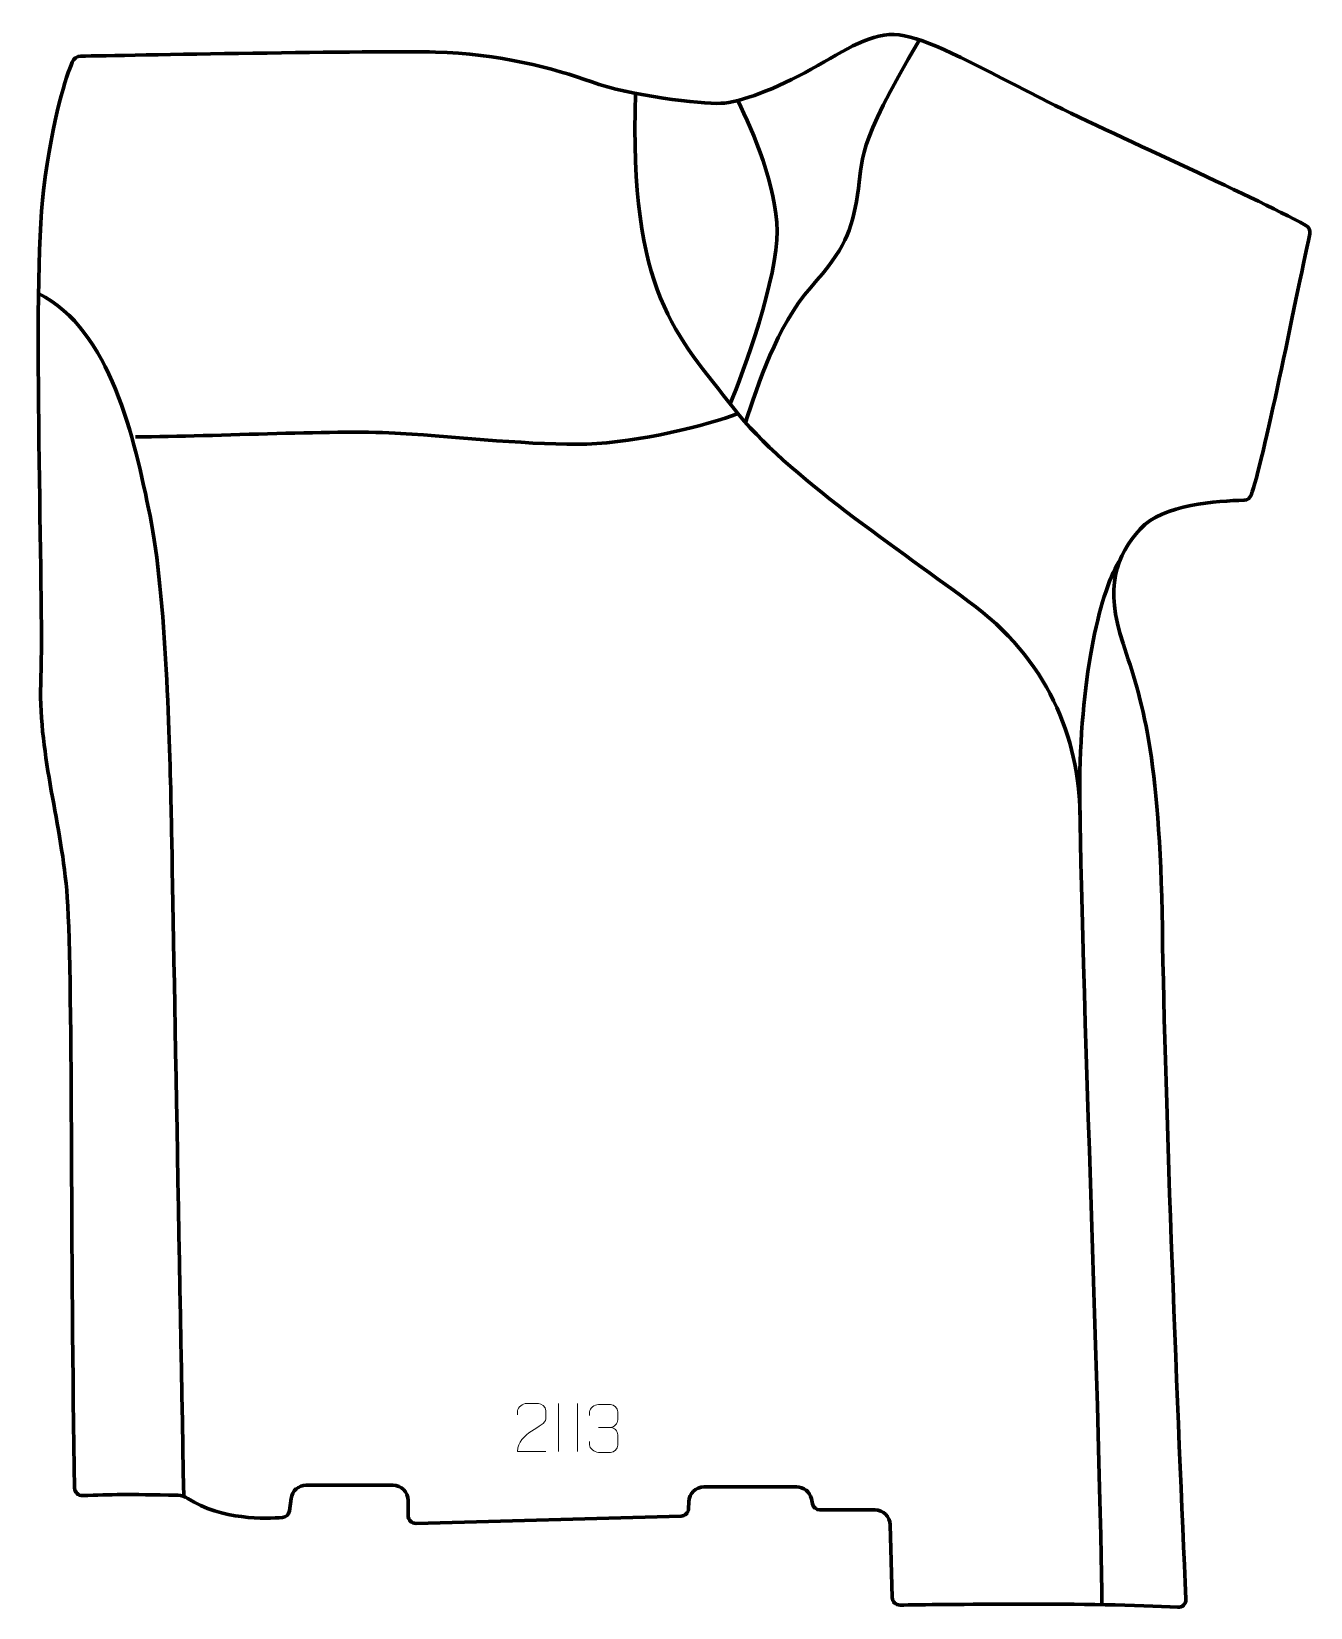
# Model space of a CAD drawing. Header units: millimetres. Extents: x -335 to 332, y -410 to 412.
import ezdxf

# ---------------------------------------------------------------- set-up
doc = ezdxf.new("R2010")
doc.units = ezdxf.units.MM
doc.header["$MEASUREMENT"] = 0
for name, color, linetype in [('layer 1', 7, 'Continuous'), ('layer 2', 7, 'Continuous'), ('layer 3', 7, 'Continuous')]:
    doc.layers.add(name, color=color, linetype=linetype)

msp = doc.modelspace()

# ---------------------------------------------------------------- linework, layer by layer
at = {"layer": 'layer 1', "color": 250, "lineweight": 9}
for points, knots in [([(-66.9439, -328.7407), (-71.8583, -328.7404), (-76.7727, -328.7404), (-81.6868, -328.7407), (-81.6868, -328.7407), (-81.6868, -318.8084), (-67.0358, -316.1672), (-66.9439, -311.8569), (-66.9439, -311.8569), (-66.9442, -310.4328), (-66.9442, -309.0091), (-66.9439, -307.5858), (-66.9439, -307.5858), (-66.9608, -305.5087), (-69.0836, -303.7839), (-70.7546, -303.7666), (-70.7546, -303.7666), (-72.8278, -303.767), (-74.9007, -303.767), (-76.9731, -303.7666), (-76.9731, -303.7666), (-78.7952, -303.7501), (-81.6199, -305.5422), (-81.6868, -307.6358), (-81.6868, -307.6358), (-81.6868, -307.6358), (-81.6868, -309.6906), (-81.6868, -309.6906)], [0, 0, 0, 0, 0.125, 0.125, 0.125, 0.125, 0.25, 0.25, 0.25, 0.25, 0.375, 0.375, 0.375, 0.375, 0.5, 0.5, 0.5, 0.5, 0.625, 0.625, 0.625, 0.625, 0.75, 0.75, 0.75, 0.75, 1, 1, 1, 1]), ([(-44.1232, -310.0084), (-44.1232, -310.0084), (-44.1232, -308.1512), (-44.1232, -308.1512), (-44.1232, -308.1512), (-44.1375, -306.4093), (-41.473, -304.2912), (-39.4139, -304.3139), (-39.4139, -304.3139), (-37.3498, -304.3139), (-35.2858, -304.3139), (-33.2221, -304.3139), (-33.2221, -304.3139), (-31.0276, -304.3051), (-29.4293, -306.1519), (-29.3849, -308.064), (-29.3849, -308.064), (-29.3853, -309.4991), (-29.3853, -310.9342), (-29.3849, -312.3697), (-29.3849, -312.3697), (-29.4335, -314.0232), (-31.0361, -316.2532), (-33.2344, -316.2432), (-33.2344, -316.2432), (-31.0307, -316.2544), (-29.4227, -318.0576), (-29.3687, -320.1171), (-29.3687, -320.1171), (-29.3691, -321.9018), (-29.3691, -323.6865), (-29.3687, -325.4716), (-29.3687, -325.4716), (-29.3586, -327.533), (-31.4135, -329.2961), (-33.2344, -329.288), (-33.2344, -329.288), (-35.2997, -329.2877), (-37.3649, -329.2877), (-39.4305, -329.288), (-39.4305, -329.288), (-41.5991, -329.2765), (-44.1301, -326.8763), (-44.1487, -325.4145), (-44.1487, -325.4145), (-44.1487, -325.4145), (-44.1487, -323.5059), (-44.1487, -323.5059)], [0, 0, 0, 0, 0.07692308, 0.07692308, 0.07692308, 0.07692308, 0.15384615, 0.15384615, 0.15384615, 0.15384615, 0.23076923, 0.23076923, 0.23076923, 0.23076923, 0.30769231, 0.30769231, 0.30769231, 0.30769231, 0.38461538, 0.38461538, 0.38461538, 0.38461538, 0.46153846, 0.46153846, 0.46153846, 0.46153846, 0.53846154, 0.53846154, 0.53846154, 0.53846154, 0.61538462, 0.61538462, 0.61538462, 0.61538462, 0.69230769, 0.69230769, 0.69230769, 0.69230769, 0.76923077, 0.76923077, 0.76923077, 0.76923077, 0.84615385, 0.84615385, 0.84615385, 0.84615385, 1, 1, 1, 1])]:
    msp.add_open_spline(points, degree=3, knots=knots, dxfattribs=at)
for points in [[(-60.3153, -303.7665), (-60.3153, -303.7665), (-60.3153, -328.7406), (-60.3153, -328.7406)], [(-50.3153, -303.7665), (-50.3153, -303.7665), (-50.3153, -328.7406), (-50.3153, -328.7406)], [(-39.4135, -316.2536), (-39.4135, -316.2536), (-33.2171, -316.2536), (-33.2171, -316.2536)]]:
    msp.add_open_spline(points, degree=3, dxfattribs=at)
at = {"layer": 'layer 2', "color": 230, "lineweight": 200}
msp.add_open_spline([(-308.5602, -351.7628), (-310.7933, -351.8401), (-312.6588, -350.0759), (-312.7033, -347.841), (-312.7033, -347.841), (-315.0016, -231.8428), (-313.5016, -73.5723), (-316.8297, -36.1171), (-316.8297, -36.1171), (-320.1969, 1.7772), (-331.9823, 36.3036), (-330.2987, 75.04), (-330.2987, 75.04), (-328.6153, 113.7767), (-335.1977, 278.2989), (-328.9603, 328.6639), (-328.9603, 328.6639), (-324.1085, 367.8367), (-316.9196, 388.4051), (-313.964, 395.612), (-313.964, 395.612), (-313.2095, 397.452), (-311.4308, 398.6635), (-309.4429, 398.7023), (-309.4429, 398.7023), (-287.1487, 399.139), (-154.2231, 401.684), (-124.4515, 400.868), (-124.4515, 400.868), (-91.9264, 399.9769), (-62.5199, 392.3999), (-42.9158, 385.2685), (-42.9158, 385.2685), (-23.3112, 378.1371), (14.115, 373.6801), (24.3628, 374.1257), (24.3628, 374.1257), (34.6103, 374.5716), (53.3237, 381.7026), (71.5913, 391.954), (71.5913, 391.954), (89.8588, 402.2054), (103.2256, 411.5649), (117.4831, 409.7823), (117.4831, 409.7823), (131.7409, 407.9994), (152.032, 396.8569), (191.3427, 376.8001), (191.3427, 376.8001), (229.5024, 357.3306), (299.473, 326.9416), (329.6214, 310.5018), (329.6214, 310.5018), (331.1754, 309.6548), (331.9868, 307.8895), (331.6157, 306.1588), (331.6157, 306.1588), (323.8535, 269.9684), (307.1565, 185.9551), (300.9642, 169.806), (300.9642, 169.806), (300.3895, 168.3081), (298.9876, 167.2942), (297.3846, 167.2349), (297.3846, 167.2349), (283.6717, 166.728), (254.8886, 165.1884), (243.1291, 152.1642), (243.1291, 152.1642), (230.6535, 138.3474), (224.4157, 121.8564), (234.2179, 92.4397), (234.2179, 92.4397), (244.0202, 63.0233), (253.3766, 35.3895), (254.7133, -55.9803), (254.7133, -55.9803), (256.0281, -145.8483), (262.9461, -315.6648), (266.9885, -405.8281), (266.9885, -405.8281), (267.0951, -408.1985), (265.1252, -410.1327), (262.7577, -409.9909), (262.7577, -409.9909), (220.103, -407.4358), (136.9254, -408.5865), (117.8722, -408.8938), (117.8722, -408.8938), (115.68, -408.9294), (113.8713, -407.193), (113.8121, -405.0005), (113.8121, -405.0005), (113.8121, -405.0005), (112.7918, -367.0561), (112.7918, -367.0561), (112.7918, -367.0561), (112.6751, -362.7201), (109.1268, -359.2664), (104.7908, -359.2685), (104.7908, -359.2685), (104.7908, -359.2685), (76.1347, -359.2812), (76.1347, -359.2812), (76.1347, -359.2812), (74.2607, -359.2823), (72.6373, -357.9816), (72.2287, -356.1524), (72.2287, -356.1524), (72.2287, -356.1524), (71.6343, -353.489), (71.6343, -353.489), (71.6343, -353.489), (70.8176, -349.8317), (67.5728, -347.2311), (63.8266, -347.2311), (63.8266, -347.2311), (63.8266, -347.2311), (15.6457, -347.2311), (15.6457, -347.2311), (15.6457, -347.2311), (11.3188, -347.2311), (7.7762, -350.6724), (7.6492, -354.9985), (7.6492, -354.9985), (7.6492, -354.9985), (7.5427, -358.624), (7.5427, -358.624), (7.5427, -358.624), (7.4806, -360.7449), (5.7742, -362.4481), (3.654, -362.5063), (3.654, -362.5063), (3.654, -362.5063), (-134.6175, -366.3015), (-134.6175, -366.3015), (-134.6175, -366.3015), (-136.8689, -366.3632), (-138.7273, -364.5546), (-138.7273, -362.3014), (-138.7273, -362.3014), (-138.7273, -362.3014), (-138.7273, -354.36), (-138.7273, -354.36), (-138.7273, -354.36), (-138.7273, -349.9404), (-142.3087, -346.3572), (-146.7273, -346.3572), (-146.7273, -346.3572), (-146.7273, -346.3572), (-191.8673, -346.3572), (-191.8673, -346.3572), (-191.8673, -346.3572), (-195.8713, -346.3572), (-199.2591, -349.3188), (-199.7953, -353.2886), (-199.7953, -353.2886), (-199.7953, -353.2886), (-200.6673, -359.7458), (-200.6673, -359.7458), (-200.6673, -359.7458), (-200.9189, -361.6057), (-202.4284, -363.0373), (-204.2978, -363.1974), (-204.2978, -363.1974), (-212.7427, -363.9217), (-236.1293, -364.6696), (-253.6627, -353.2628), (-253.6627, -353.2628), (-255.2163, -352.2521), (-257.0244, -351.6972), (-258.8771, -351.6563), (-258.8771, -351.6563), (-285.7069, -351.0612), (-293.0616, -351.2259), (-308.5602, -351.7628)], degree=3, knots=[0, 0, 0, 0, 0.02222222, 0.02222222, 0.02222222, 0.02222222, 0.04444444, 0.04444444, 0.04444444, 0.04444444, 0.06666667, 0.06666667, 0.06666667, 0.06666667, 0.08888889, 0.08888889, 0.08888889, 0.08888889, 0.11111111, 0.11111111, 0.11111111, 0.11111111, 0.13333333, 0.13333333, 0.13333333, 0.13333333, 0.15555556, 0.15555556, 0.15555556, 0.15555556, 0.17777778, 0.17777778, 0.17777778, 0.17777778, 0.2, 0.2, 0.2, 0.2, 0.22222222, 0.22222222, 0.22222222, 0.22222222, 0.24444444, 0.24444444, 0.24444444, 0.24444444, 0.26666667, 0.26666667, 0.26666667, 0.26666667, 0.28888889, 0.28888889, 0.28888889, 0.28888889, 0.31111111, 0.31111111, 0.31111111, 0.31111111, 0.33333333, 0.33333333, 0.33333333, 0.33333333, 0.35555556, 0.35555556, 0.35555556, 0.35555556, 0.37777778, 0.37777778, 0.37777778, 0.37777778, 0.4, 0.4, 0.4, 0.4, 0.42222222, 0.42222222, 0.42222222, 0.42222222, 0.44444444, 0.44444444, 0.44444444, 0.44444444, 0.46666667, 0.46666667, 0.46666667, 0.46666667, 0.48888889, 0.48888889, 0.48888889, 0.48888889, 0.51111111, 0.51111111, 0.51111111, 0.51111111, 0.53333333, 0.53333333, 0.53333333, 0.53333333, 0.55555556, 0.55555556, 0.55555556, 0.55555556, 0.57777778, 0.57777778, 0.57777778, 0.57777778, 0.6, 0.6, 0.6, 0.6, 0.62222222, 0.62222222, 0.62222222, 0.62222222, 0.64444444, 0.64444444, 0.64444444, 0.64444444, 0.66666667, 0.66666667, 0.66666667, 0.66666667, 0.68888889, 0.68888889, 0.68888889, 0.68888889, 0.71111111, 0.71111111, 0.71111111, 0.71111111, 0.73333333, 0.73333333, 0.73333333, 0.73333333, 0.75555556, 0.75555556, 0.75555556, 0.75555556, 0.77777778, 0.77777778, 0.77777778, 0.77777778, 0.8, 0.8, 0.8, 0.8, 0.82222222, 0.82222222, 0.82222222, 0.82222222, 0.84444444, 0.84444444, 0.84444444, 0.84444444, 0.86666667, 0.86666667, 0.86666667, 0.86666667, 0.88888889, 0.88888889, 0.88888889, 0.88888889, 0.91111111, 0.91111111, 0.91111111, 0.91111111, 0.93333333, 0.93333333, 0.93333333, 0.93333333, 0.95555556, 0.95555556, 0.95555556, 0.95555556, 1, 1, 1, 1], dxfattribs=at)
at = {"layer": 'layer 3', "color": 142, "lineweight": 200}
for points, knots in [([(37.2259, 207.7561), (43.8137, 227.1589), (53.3761, 257.8379), (71.3053, 278.1579), (71.3053, 278.1579), (89.2349, 298.4779), (92.5697, 307.2433), (95.6833, 326.3678), (95.6833, 326.3678), (98.7969, 345.4926), (94.0157, 349.8755), (128.0069, 407.217)], [0, 0, 0, 0, 0.25, 0.25, 0.25, 0.25, 0.5, 0.5, 0.5, 0.5, 1, 1, 1, 1]), ([(211.7774, 0.0017), (212.1884, 39.0465), (197.2172, 81.2331), (157.3742, 111.5137), (157.3742, 111.5137), (117.5311, 141.7948), (58.7206, 179.6478), (31.267, 214.909), (31.267, 214.909), (0.9994, 253.7841), (-23.5289, 274.9708), (-20.0979, 379.3197)], [0, 0, 0, 0, 0.25, 0.25, 0.25, 0.25, 0.5, 0.5, 0.5, 0.5, 1, 1, 1, 1]), ([(33.2565, 375.5975), (41.4229, 359.0392), (53.3761, 330.8392), (53.7744, 307.4867), (53.7744, 307.4867), (54.1727, 284.1342), (36.3158, 233.6697), (29.2489, 217.4864)], [0, 0, 0, 0, 0.33333333, 0.33333333, 0.33333333, 0.33333333, 1, 1, 1, 1]), ([(-255.8061, -352.2118), (-258.1965, -218.7378), (-261.7825, -22.8565), (-262.3801, 7.0259), (-262.3801, 7.0259), (-262.9777, 36.9083), (-264.9698, 118.3873), (-273.337, 159.0273), (-273.337, 159.0273), (-281.7042, 199.6669), (-293.7241, 255.8468), (-331.5415, 274.9708)], [0, 0, 0, 0, 0.25, 0.25, 0.25, 0.25, 0.5, 0.5, 0.5, 0.5, 1, 1, 1, 1]), ([(-280.865, 200.1883), (-238.1897, 200.4155), (-173.3309, 204.0496), (-142.6519, 202.0575), (-142.6519, 202.0575), (-111.9726, 200.0654), (-72.1296, 195.6828), (-45.435, 196.4794), (-45.435, 196.4794), (-18.7399, 197.2763), (17.962, 206.4058), (33.2564, 212.4154)], [0, 0, 0, 0, 0.25, 0.25, 0.25, 0.25, 0.5, 0.5, 0.5, 0.5, 1, 1, 1, 1]), ([(223.1085, -408.6699), (223.1085, -338.6124), (211.0908, -35.7641), (211.6432, 20.5911), (211.6432, 20.5911), (212.1957, 76.9463), (222.6488, 121.0128), (232.8889, 136.5886)], [0, 0, 0, 0, 0.33333333, 0.33333333, 0.33333333, 0.33333333, 1, 1, 1, 1])]:
    msp.add_open_spline(points, degree=3, knots=knots, dxfattribs=at)

doc.saveas('drawing.dxf')
